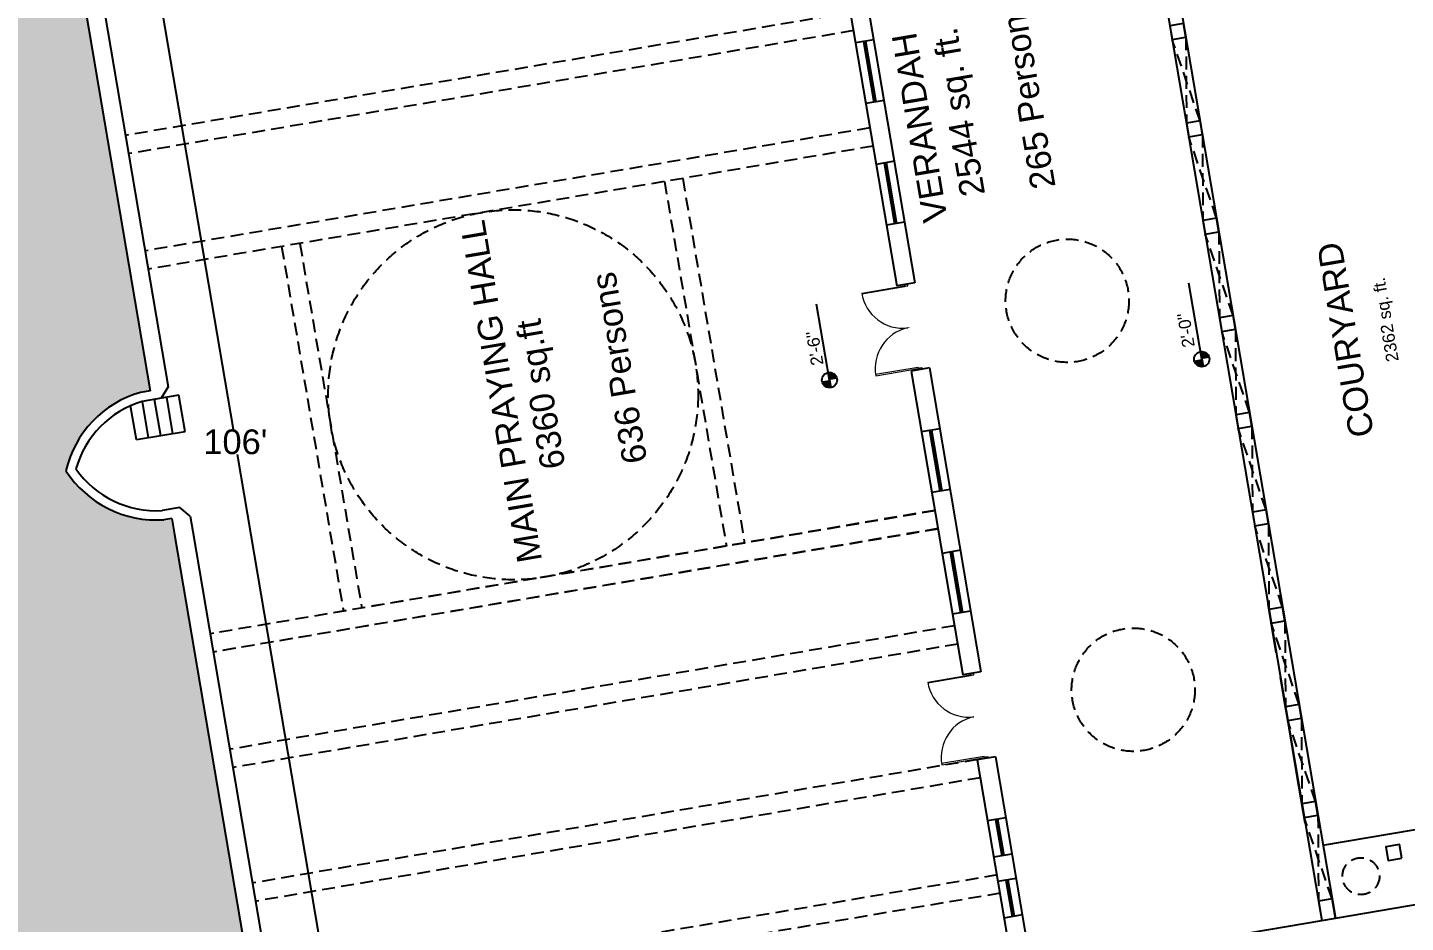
# Model space of a CAD drawing. Header units: inches. Extents: x -6210 to 141093, y -2740 to 21225.
# Drawn here: x 57068 to 58409, y 6170 to 7041 of the extents above; entities that cross this region are included whole.
import ezdxf

# ---------------------------------------------------------------- set-up
doc = ezdxf.new("R2010")
doc.units = ezdxf.units.IN
doc.header["$LTSCALE"] = 100
doc.header["$MEASUREMENT"] = 0
doc.linetypes.add('HIDDEN2', pattern=[0.1875, 0.125, -0.0625])
for name, color, linetype in [('1text', 6, 'Continuous'), ('arches', 83, 'Continuous'), ('beams', 30, 'Continuous'), ('column', 2, 'Continuous'), ('dome', 40, 'Continuous'), ('grass', 73, 'Continuous'), ('steps', 9, 'Continuous'), ('walls', 1, 'Continuous'), ('windows', 150, 'Continuous')]:
    doc.layers.add(name, color=color, linetype=linetype)
doc.layers.add('DOOR', color=11, linetype='Continuous', lineweight=5)
doc.styles.get("Standard").update_dxf_attribs({"font": 'arial.ttf', "height": 4})
doc.dimstyles.get("Standard").update_dxf_attribs({"dimtxt": 0.18, "dimasz": 0.18, "dimexe": 0.18, "dimexo": 0.0625, "dimgap": 0.09, "dimtad": 0, "dimtih": 1, "dimtoh": 1, "dimdec": 4, "dimzin": 0, "dimdsep": 46, "dimtxsty": 'Standard', "dimcen": 0.09, "dimadec": 0, "dimazin": 0, "dimtfac": 1, "dimtdec": 4, "dimtofl": 0, "dimtmove": 0, "dimatfit": 3, "dimfxl": 1, "dimtolj": 1, "dimtzin": 0, "dimarcsym": 0})

# ---------------------------------------------------------------- blocks, each defined once
blk = doc.blocks.new('D')
at = {"layer": 'DOOR'}
for p, q in [((73476.8, 10997.4), (73476.8, 10955.3)), ((73478, 10955.3), (73478, 10997.4)), ((73557.4, 10955.3), (73557.4, 10997.4)), ((73558.5, 10997.4), (73558.5, 10955.3)), ((73475.7, 10955.4), (73476.8, 10955.4)), ((73475.7, 10952), (73475.7, 10955.4)), ((73477.4, 10952), (73475.7, 10952)), ((73476.8, 10955.4), (73476.8, 10954.2)), ((73476.8, 10955.3), (73478, 10955.3)), ((73476.8, 10954.2), (73477.4, 10954.2)), ((73477.4, 10954.2), (73477.4, 10952)), ((73558.5, 10955.3), (73557.4, 10955.3)), ((73557.9, 10954.2), (73557.9, 10952)), ((73558.5, 10954.2), (73557.9, 10954.2)), ((73557.9, 10952), (73559.7, 10952)), ((73559.7, 10955.4), (73558.5, 10955.4)), ((73558.5, 10955.4), (73558.5, 10954.2)), ((73559.7, 10952), (73559.7, 10955.4))]:
    blk.add_line(p, q, dxfattribs=at)
for centre, start, end in [((73477.4, 10957.1), 2.7057, 90.8209), ((73557.9, 10957.1), 89.1791, 177.2943)]:
    blk.add_arc(centre, 40.3, start, end, dxfattribs=at)
blk = doc.blocks.new('*D18')
at = {"layer": '1text', "color": 0, "lineweight": -2, "transparency": 16777216}
for p, q in [((57108.9, 7255), (57163.5, 7264.3)), ((57163.4, 7264.1), (57267.7, 6649.5)), ((57376.1, 6010.3), (57271.9, 6624.9)), ((57321.7, 6000.9), (57376.3, 6010.2))]:
    blk.add_line(p, q, dxfattribs=at)
at = {"layer": '1text', "color": 0, "transparency": 16777216}
for points in [[(57163.4, 7264.1), (57163.4, 7264.1), (57163.4, 7264.2)], [(57376.2, 6010.4), (57376.1, 6010.3), (57376.2, 6010.2)]]:
    blk.add_solid(points, dxfattribs=at)
at = {"layer": 'Defpoints', "color": 0, "transparency": 16777216}
for p in [(57163.4, 7264.2), (57108.8, 7255), (57321.6, 6000.9)]:
    blk.add_point(p, dxfattribs=at)
at = {"layer": '1text', "color": 0, "transparency": 16777216, "insert": (57269.8, 6637.2), "char_height": 48, "attachment_point": 5}
blk.add_mtext("\\A1;{\\H0.5x;106'}", dxfattribs=at)

msp = doc.modelspace()

# ---------------------------------------------------------------- hatches: boundary and pattern name
at = {"layer": '1text'}
h = msp.add_hatch(color=256, dxfattribs=at)
h.dxf.hatch_style = 1
h.paths.add_polyline_path([(58203.23341, 6716.59015, 0.4142135624), (58211.74784, 6710.54624), (58210.51258, 6717.82541)])
h.paths.add_polyline_path([(58209.27732, 6725.10458), (58210.51258, 6717.82541), (58217.79174, 6719.06067, 0.4142135624)])
h = msp.add_hatch(color=256, dxfattribs=at)
h.dxf.hatch_style = 1
h.paths.add_polyline_path([(57840.91193, 6696.24406, 0.4142135624), (57849.42636, 6690.20015), (57848.1911, 6697.47932)])
h.paths.add_polyline_path([(57846.95584, 6704.75849), (57848.1911, 6697.47932), (57855.47027, 6698.71458, 0.4142135624)])
at = {"layer": 'grass'}
h = msp.add_hatch(dxfattribs=at)
h.set_pattern_fill('GRASS', color=256, scale=30, angle=90)
h.set_pattern_definition([(180, (67811.482, -67034.777), (-21.2132034, -21.2132034), [5.625, -36.801407]), (135, (67811.482, -67034.777), (-21.213203, -21.213203), [5.625, -24.375]), (225, (67811.482, -67034.777), (21.213203, -21.213203), [5.625, -24.375])])
h.paths.add_polyline_path([(56956.42769, 7495.10091), (56956.42769, 6811.39278), (56956.42769, 5743.65646), (57226.92788, 5743.65646), (57226.92788, 6033.0032), (57297.86493, 6033.34731), (57210.67666, 6547.13221), (57208.01324, 6562.82721), (57200.08576, 6561.48193, -0.2722592515), (57104.94139, 6609.19047, -0.2727175664), (57177.6099, 6685.46918), (57186.93267, 6687.05124), (57088.05476, 7269.72109), (57304.50641, 7306.4525), (57272.49315, 7495.10091)])

# ---------------------------------------------------------------- linework, layer by layer
at = {"layer": '1text'}
for p, q in [((58210.51258, 6717.82541), (58197.97442, 6791.7105)), ((57848.1911, 6697.47932), (57835.65295, 6771.36441)), ((58209.27732, 6725.10458), (58211.74784, 6710.54624)), ((57846.95584, 6704.75849), (57849.42636, 6690.20015))]:
    msp.add_line(p, q, dxfattribs=at)
for centre in [(58210.51258, 6717.82541), (57848.1911, 6697.47932)]:
    msp.add_circle(centre, 7.38324, dxfattribs=at)
at = {"layer": 'arches', "linetype": 'HIDDEN2'}
for p, q in [((58208.89713, 6949.68439), (58181.78264, 7028.77483)), ((58195.09236, 7031.03346), (58195.58742, 6947.42576)), ((58224.95852, 6855.03751), (58197.84403, 6934.12795)), ((58211.15375, 6936.38658), (58211.6488, 6852.77888)), ((58227.21513, 6841.7397), (58227.71019, 6758.132)), ((58241.01991, 6760.39063), (58213.90541, 6839.48107)), ((58243.27652, 6747.09282), (58243.77158, 6663.48512)), ((58257.08129, 6665.74375), (58229.9668, 6744.83419)), ((58259.33791, 6652.44594), (58259.83296, 6568.83824)), ((58273.14268, 6571.09687), (58246.02819, 6650.18731)), ((58289.20407, 6476.44999), (58262.08958, 6555.54043)), ((58275.39929, 6557.79906), (58275.89435, 6474.19136)), ((58305.26546, 6381.80311), (58278.15096, 6460.89355)), ((58291.46068, 6463.15218), (58291.95574, 6379.54448)), ((58321.32684, 6287.15623), (58294.21235, 6366.24667)), ((58307.52207, 6368.5053), (58308.01712, 6284.8976)), ((58337.38823, 6192.50935), (58310.27374, 6271.59979)), ((58323.58345, 6273.85842), (58324.07851, 6190.25072))]:
    msp.add_line(p, q, dxfattribs=at)
at = {"layer": 'beams', "linetype": 'HIDDEN2'}
for p, q in [((57868.43477, 7055.26062), (57163.01974, 6935.55309)), ((57871.44628, 7037.51433), (57166.03125, 6917.8068)), ((57887.50766, 6942.86745), (57182.09264, 6823.15992)), ((57890.51917, 6925.12116), (57185.10415, 6805.41363)), ((57687.56829, 6890.6808), (57747.79849, 6535.755)), ((57705.31458, 6893.69231), (57765.54478, 6538.76651)), ((57314.8962, 6827.43908), (57375.1264, 6472.51329)), ((57332.64249, 6830.45059), (57392.87269, 6475.5248)), ((57950.74938, 6570.19536), (57245.33435, 6450.48783)), ((57950.7882, 6570.61807), (57245.44587, 6450.48292)), ((57953.76089, 6552.44907), (57248.34586, 6432.74154)), ((57953.81047, 6552.87361), (57248.46814, 6432.73846)), ((57969.92923, 6458.23648), (57264.5869, 6338.10134)), ((57972.95149, 6440.49202), (57267.60917, 6320.35688)), ((57992.09252, 6328.11043), (57286.7502, 6207.97529)), ((57995.11479, 6310.36597), (57289.77246, 6190.23083)), ((58011.23355, 6215.72885), (57305.89123, 6095.5937)), ((58014.25582, 6197.98439), (57308.91349, 6077.84924))]:
    msp.add_line(p, q, dxfattribs=at)
at = {"layer": 'column'}
for points in [[(58195.09236, 7031.03346), (58192.83575, 7044.33127), (58179.52603, 7042.07264), (58181.78264, 7028.77483)], [(58211.15375, 6936.38658), (58208.89713, 6949.68439), (58195.58742, 6947.42576), (58197.84403, 6934.12795)], [(58227.21513, 6841.7397), (58224.95852, 6855.03751), (58211.6488, 6852.77888), (58213.90541, 6839.48107)], [(58243.27652, 6747.09282), (58241.01991, 6760.39063), (58227.71019, 6758.132), (58229.9668, 6744.83419)], [(58259.33791, 6652.44594), (58257.08129, 6665.74375), (58243.77158, 6663.48512), (58246.02819, 6650.18731)], [(58275.39929, 6557.79906), (58273.14268, 6571.09687), (58259.83296, 6568.83824), (58262.08958, 6555.54043)], [(58291.46068, 6463.15218), (58289.20407, 6476.44999), (58275.89435, 6474.19136), (58278.15096, 6460.89355)], [(58307.52207, 6368.5053), (58305.26546, 6381.80311), (58291.95574, 6379.54448), (58294.21235, 6366.24667)], [(58323.58345, 6273.85842), (58321.32684, 6287.15623), (58308.01712, 6284.8976), (58310.27374, 6271.59979)], [(58405.24101, 6231.97951), (58402.9844, 6245.27732), (58389.67469, 6243.01869), (58391.9313, 6229.72088)], [(58340.55875, 6173.82602), (58337.38823, 6192.50935), (58324.07851, 6190.25072), (58327.24904, 6171.56739)]]:
    msp.add_lwpolyline(points, close=True, dxfattribs=at)
at = {"layer": 'dome', "linetype": 'HIDDEN2'}
for centre, radius in [((57540.22049, 6683.1028), 180), ((58079.61146, 6774.63637), 60), ((58143.857, 6396.04885), 60), ((58365.47076, 6214.56821), 18)]:
    msp.add_circle(centre, radius, dxfattribs=at)
at = {"layer": 'steps'}
for p, q in [((57214.87557, 6682.66442), (57179.11566, 6676.59604)), ((57209.06773, 6645.16417), (57203.04471, 6680.65675)), ((57220.89859, 6647.17184), (57214.87557, 6682.66442)), ((57173.57515, 6639.14115), (57167.91725, 6672.48214)), ((57185.40601, 6641.14882), (57179.38299, 6676.6414)), ((57197.23687, 6643.1565), (57191.21385, 6678.64908)), ((57220.89859, 6647.17184), (57173.57515, 6639.14115))]:
    msp.add_line(p, q, dxfattribs=at)
at = {"layer": 'walls', "color": 1}
for p, q in [((58114.43566, 7425.63855), (58327.24904, 6171.56739)), ((58127.74538, 7427.89718), (58340.55875, 6173.82602)), ((57088.05476, 7269.72109), (57186.93267, 6687.05124)), ((57108.81256, 7254.98631), (57204.55873, 6690.77129)), ((57863.41558, 7084.83777), (57913.60742, 6789.06627)), ((57881.16187, 7087.84928), (57931.35371, 6792.07778)), ((57891.20024, 7028.69498), (57873.45395, 7025.68347)), ((57901.23861, 6969.54068), (57883.49232, 6966.52917)), ((57911.27697, 6910.38638), (57893.53068, 6907.37487)), ((57921.31534, 6851.23208), (57903.56905, 6848.22057)), ((57931.35371, 6792.07778), (57913.60742, 6789.06627)), ((57925.0363, 6748.6147), (57925.10538, 6748.20764)), ((57945.40742, 6709.26176), (57927.66113, 6706.25025)), ((57927.66113, 6706.25025), (57977.85297, 6410.47875)), ((57945.40742, 6709.26176), (57995.59926, 6413.49026)), ((57186.93267, 6687.05124), (57177.6099, 6685.46918)), ((57197.77873, 6679.76312), (57179.11566, 6676.59604)), ((57955.44579, 6650.10746), (57937.6995, 6647.09595)), ((57965.48416, 6590.95316), (57947.73787, 6587.94165)), ((57215.84779, 6573.28538), (57198.58001, 6570.35507)), ((57208.01324, 6562.82721), (57200.08576, 6561.48193)), ((57208.01324, 6562.82721), (57210.67666, 6547.13221)), ((57225.87977, 6565.13018), (57228.42295, 6550.14372)), ((57210.67666, 6547.13221), (57306.89116, 5980.15735)), ((57228.42295, 6550.14372), (57321.62594, 6000.91515)), ((57975.52252, 6531.79886), (57957.77623, 6528.78735)), ((58283.08022, 6431.84631), (58275.04953, 6479.16975)), ((57985.56089, 6472.64456), (57967.8146, 6469.63305)), ((57995.59926, 6413.49026), (57977.85297, 6410.47875)), ((58291.11091, 6384.52287), (58287.09557, 6408.18459)), ((58295.12626, 6360.86115), (58291.11091, 6384.52287)), ((58299.14161, 6337.19943), (58295.12626, 6360.86115)), ((58009.65297, 6330.67424), (57991.90668, 6327.66273)), ((58009.65297, 6330.67424), (58044.78725, 6123.63419)), ((58303.15695, 6313.53771), (58299.14161, 6337.19943)), ((57991.90668, 6327.66273), (58027.04096, 6120.62268)), ((58311.18765, 6266.21427), (58303.15695, 6313.53771)), ((58019.69134, 6271.51994), (58001.94505, 6268.50843)), ((58025.71436, 6236.02736), (58007.96807, 6233.01585)), ((58327.24904, 6171.56739), (58668.86512, 6229.53896)), ((58029.7297, 6212.36564), (58011.98341, 6209.35413)), ((58035.75272, 6176.87306), (58018.00643, 6173.86155)), ((58112.30396, 6135.09164), (58327.24904, 6171.56739))]:
    msp.add_line(p, q, dxfattribs=at)
at = {"layer": 'walls'}
for p, q in [((57204.55873, 6690.77129), (57197.77873, 6679.76312)), ((57225.87977, 6565.13018), (57215.84779, 6573.28538))]:
    msp.add_line(p, q, dxfattribs=at)
at = {"layer": 'walls', "color": 5}
msp.add_line((58328.51271, 6244.81118), (58599.14363, 6290.73671), dxfattribs=at)
at = {"layer": 'walls', "color": 1}
for centre, radius, start, end in [((57205.99965, 6585.66914), 103.75946, 105.87926394, 166.89766822), ((57206.2083, 6585.54887), 94.99262, 106.57127622, 164.53069162), ((57193.07431, 6666.22582), 104.9783, 212.90898366, 273.82960991), ((57193.20845, 6666.38417), 96.17922, 215.24219026, 273.20160565)]:
    msp.add_arc(centre, radius, start, end, dxfattribs=at)
at = {"layer": 'windows'}
for p, q in [((57881.34119, 7027.02191), (57891.37956, 6967.86761)), ((57882.3271, 7027.18922), (57892.36546, 6968.03492)), ((57883.313, 7027.35653), (57893.35137, 6968.20223)), ((57901.41792, 6908.71332), (57911.45629, 6849.55902)), ((57902.40383, 6908.88062), (57912.4422, 6849.72632)), ((57903.38973, 6909.04793), (57913.4281, 6849.89363)), ((57945.58674, 6648.4344), (57955.62511, 6589.2801)), ((57946.57264, 6648.6017), (57956.61101, 6589.4474)), ((57947.55855, 6648.76901), (57957.59692, 6589.61471)), ((57965.66347, 6530.1258), (57975.70184, 6470.9715)), ((57966.64938, 6530.2931), (57976.68774, 6471.1388)), ((57967.63528, 6530.46041), (57977.67365, 6471.30611)), ((58009.83229, 6269.84688), (58015.85531, 6234.3543)), ((58010.81819, 6270.01418), (58016.84121, 6234.5216)), ((58011.8041, 6270.18149), (58017.82712, 6234.68891)), ((58019.87065, 6210.69258), (58025.89367, 6175.2)), ((58020.85656, 6210.85988), (58026.87958, 6175.3673)), ((58021.84246, 6211.02719), (58027.86548, 6175.53461))]:
    msp.add_line(p, q, dxfattribs=at)

# ---------------------------------------------------------------- block references
at = {"layer": 'walls', "rotation": 99.63122756975783}
for p in [(81028.74162, -63899.65898), (81092.98717, -64278.2465)]:
    msp.add_blockref('D', p, dxfattribs=at)

# ---------------------------------------------------------------- texts
at = {"layer": '1text', "attachment_point": 1, "rotation": 99.63122757}
for s, width, heights, insert, char_height in [('265 Persons', 633.2477315, [0], (58044.6364, 6881.66376), 24), ('        VERANDAH\\P          2544 sq. ft.', 408.0624556, [0], (57952.16307, 6775.94267), 24), ('MAIN PRAYING HALL', 710.2182906, [0], (57544.75261, 6518.01767), 24), ('COURYARD', 206.2952728, [24.83492], (58354.53712, 6639.98859), 24), ('636 Persons', 633.2477315, [0], (57647.19148, 6614.32538), 24), ('2362 sq. ft.', 217.5008772, [0], (58390.47321, 6714.19653), 12), ("2'-0''", 217.5008772, [0], (58191.96246, 6728.33697), 12), ('6360 sq.ft', 633.2477315, [0], (57567.55016, 6608.95478), 24), ("2'-6''", 39.400908, [0], (57830.5977, 6710.733), 12)]:
    msp.add_mtext_dynamic_manual_height_columns(s, width=width, gutter_width=240, heights=heights, dxfattribs=dict(at, insert=insert, char_height=char_height))

# ---------------------------------------------------------------- dimensions: what is measured, and where the dimension line sits
at = {"layer": '1text'}
dim = msp.add_aligned_dim(p1=(57321.62594, 6000.91515), p2=(57108.81256, 7254.98631), distance=-55.31953, text='{\\H0.5x;<>}', dimstyle='Standard', override={"dimtxt": 48, "dimlunit": 4}, dxfattribs=at)
dim.commit()
dim.dimension.update_dxf_attribs({"geometry": '*D18', "text_midpoint": (57269.75905, 6637.20603)})

doc.saveas('drawing.dxf')
